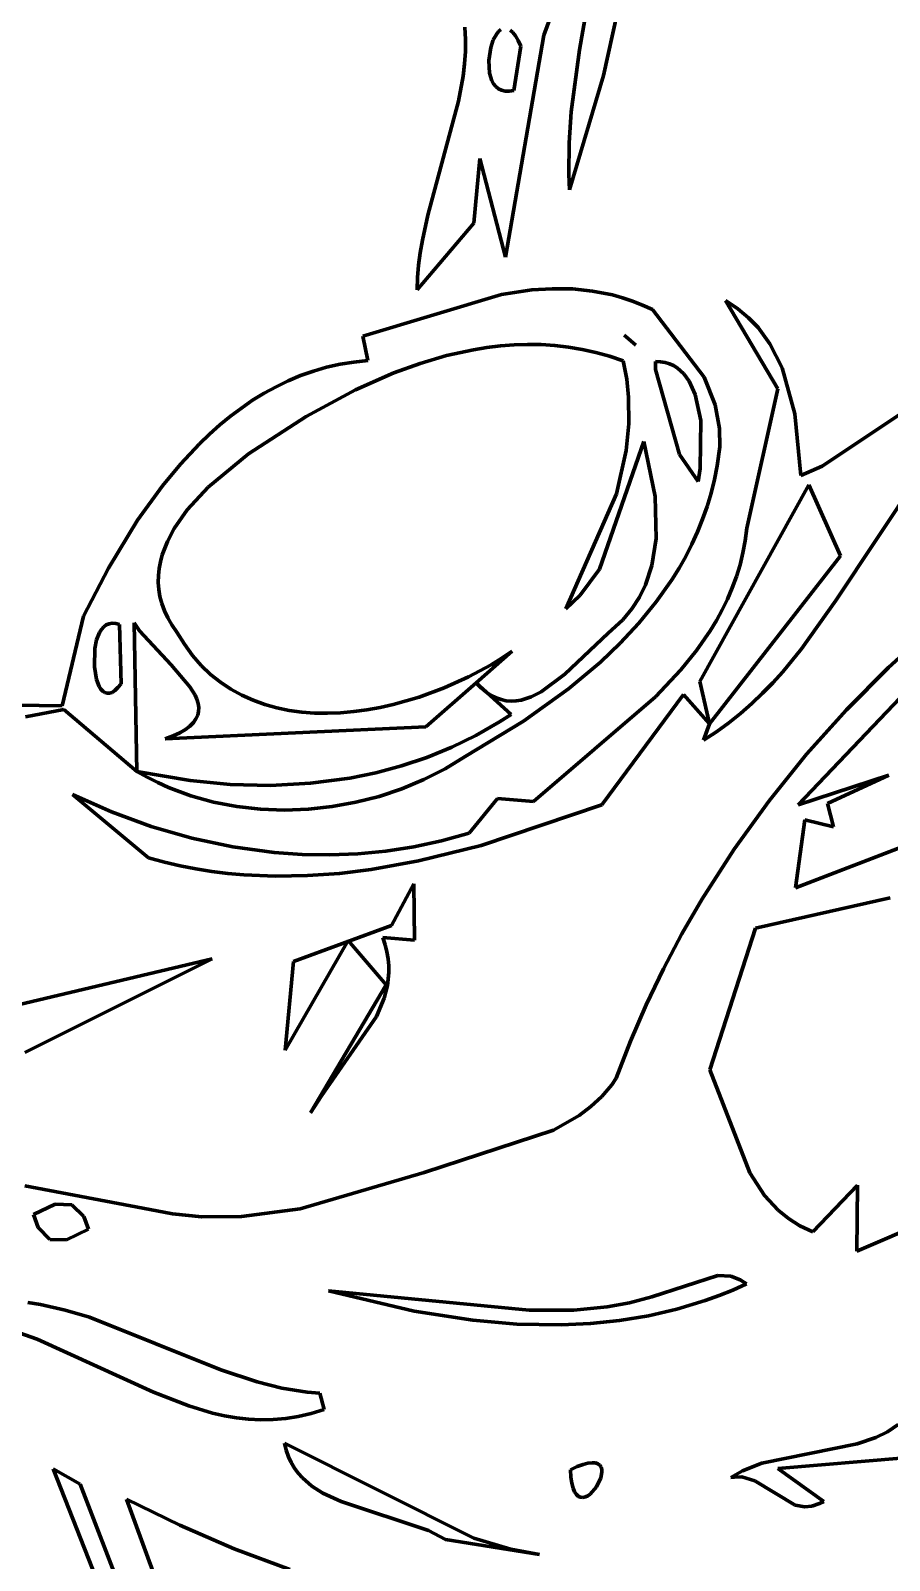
# Model space of a CAD drawing. Header units: millimetres. Extents: x 0 to 10.4, y 0 to 8.2.
# Drawn here: x 6.989 to 7.5, y 5.959 to 6.869 of the extents above; entities that cross this region are included whole.
import ezdxf

# ---------------------------------------------------------------- set-up
doc = ezdxf.new("R2010")
doc.units = ezdxf.units.MM
for name, color, linetype, lineweight in [('color#000000ff', 7, 'CONTINUOUS', 100), ('color#929292ff', 7, 'CONTINUOUS', 100), ('color#ffffffff', 7, 'CONTINUOUS', 100)]:
    doc.layers.add(name, color=color, linetype=linetype, lineweight=lineweight)

msp = doc.modelspace()

# ---------------------------------------------------------------- linework, layer by layer
at = {"layer": 'color#000000ff'}
for p, q in [((7.18669, 6.68717), (7.26917, 6.71206)), ((7.26917, 6.71206), (7.28721, 6.71469)), ((7.28721, 6.71469), (7.29924, 6.71545)), ((7.29924, 6.71545), (7.31126, 6.71529)), ((7.31126, 6.71529), (7.32324, 6.71408)), ((7.32324, 6.71408), (7.33518, 6.71171)), ((7.33518, 6.71171), (7.34113, 6.71006)), ((7.34113, 6.71006), (7.34706, 6.70806)), ((7.34706, 6.70806), (7.35297, 6.70572)), ((7.35297, 6.70572), (7.35886, 6.70302)), ((7.35886, 6.70302), (7.38957, 6.6628)), ((7.18965, 6.67264), (7.18669, 6.68717)), ((7.26844, 6.68142), (7.26038, 6.68046)), ((7.27653, 6.68203), (7.26844, 6.68142)), ((7.28463, 6.68228), (7.27653, 6.68203)), ((7.29276, 6.68216), (7.28463, 6.68228)), ((7.30089, 6.68163), (7.29276, 6.68216)), ((7.30903, 6.6807), (7.30089, 6.68163)), ((7.34205, 6.68772), (7.34297, 6.68694)), ((7.34892, 6.68191), (7.34205, 6.68772)), ((7.34297, 6.68694), (7.34892, 6.68191)), ((7.17305, 6.67051), (7.18125, 6.67183)), ((7.18125, 6.67183), (7.18965, 6.67264)), ((7.2364, 6.67566), (7.22062, 6.67101)), ((7.25235, 6.67917), (7.2364, 6.67566)), ((7.26038, 6.68046), (7.25235, 6.67917)), ((7.31716, 6.67935), (7.30903, 6.6807)), ((7.3253, 6.67755), (7.31716, 6.67935)), ((7.33342, 6.6753), (7.3253, 6.67755)), ((7.34153, 6.67257), (7.33342, 6.6753)), ((7.34356, 6.66172), (7.34153, 6.67257)), ((7.36061, 6.67214), (7.36067, 6.66734)), ((7.36363, 6.67202), (7.36061, 6.67214)), ((7.36645, 6.67157), (7.36363, 6.67202)), ((7.14218, 6.66067), (7.14961, 6.66378)), ((7.14961, 6.66378), (7.15723, 6.66647)), ((7.15723, 6.66647), (7.16504, 6.66872)), ((7.16504, 6.66872), (7.17305, 6.67051)), ((7.20506, 6.66535), (7.18222, 6.65525)), ((7.22062, 6.67101), (7.20506, 6.66535)), ((7.36067, 6.66734), (7.37489, 6.61683)), ((7.36906, 6.67079), (7.36645, 6.67157)), ((7.37147, 6.66971), (7.36906, 6.67079)), ((7.37368, 6.66835), (7.37147, 6.66971)), ((7.37757, 6.66486), (7.37368, 6.66835)), ((7.38076, 6.66047), (7.37757, 6.66486)), ((7.38957, 6.6628), (7.39617, 6.64628)), ((7.1279, 6.65328), (7.13495, 6.65716)), ((7.13495, 6.65716), (7.14218, 6.66067)), ((7.18222, 6.65525), (7.1529, 6.63943)), ((7.34468, 6.65095), (7.34356, 6.66172)), ((7.38436, 6.65253), (7.38076, 6.66047)), ((7.10786, 6.63957), (7.11436, 6.64446)), ((7.11436, 6.64446), (7.12103, 6.64904)), ((7.12103, 6.64904), (7.1279, 6.65328)), ((7.3448, 6.63497), (7.34468, 6.65095)), ((7.38765, 6.63696), (7.38436, 6.65253)), ((7.39617, 6.64628), (7.39883, 6.6323)), ((7.10155, 6.63437), (7.10786, 6.63957)), ((7.1529, 6.63943), (7.1185, 6.61727)), ((7.38733, 6.60848), (7.38765, 6.63696)), ((7.08946, 6.62319), (7.09542, 6.62891)), ((7.09542, 6.62891), (7.10155, 6.63437)), ((7.34324, 6.61921), (7.3448, 6.63497)), ((7.39883, 6.6323), (7.39898, 6.62137)), ((7.07808, 6.61106), (7.08946, 6.62319)), ((7.1185, 6.61727), (7.09458, 6.59744)), ((7.3537, 6.62448), (7.32731, 6.54852)), ((7.33745, 6.59344), (7.34324, 6.61921)), ((7.36048, 6.59176), (7.3537, 6.62448)), ((7.39898, 6.62137), (7.39735, 6.61008)), ((7.0674, 6.59815), (7.07808, 6.61106)), ((7.37489, 6.61683), (7.38611, 6.6008)), ((7.38611, 6.6008), (7.38733, 6.60848)), ((7.39735, 6.61008), (7.39576, 6.60186)), ((7.39576, 6.60186), (7.39379, 6.59382)), ((7.05264, 6.57769), (7.0674, 6.59815)), ((7.09458, 6.59744), (7.08217, 6.58381)), ((7.3074, 6.52489), (7.33745, 6.59344)), ((7.36116, 6.56679), (7.36048, 6.59176)), ((7.39379, 6.59382), (7.39145, 6.58595)), ((7.08217, 6.58381), (7.07445, 6.57273)), ((7.39145, 6.58595), (7.38876, 6.57825)), ((7.03527, 6.5492), (7.05264, 6.57769)), ((7.07445, 6.57273), (7.07036, 6.56501)), ((7.38876, 6.57825), (7.38572, 6.57073)), ((7.07036, 6.56501), (7.0673, 6.55707)), ((7.3586, 6.5507), (7.36116, 6.56679)), ((7.38236, 6.56338), (7.37868, 6.5562)), ((7.38572, 6.57073), (7.38236, 6.56338)), ((7.0673, 6.55707), (7.0662, 6.55302)), ((7.37868, 6.5562), (7.37471, 6.54918)), ((7.02044, 6.52053), (7.03527, 6.5492)), ((7.06498, 6.54482), (7.0649, 6.54067)), ((7.06543, 6.54894), (7.06498, 6.54482)), ((7.0662, 6.55302), (7.06543, 6.54894)), ((7.32731, 6.54852), (7.31586, 6.53316)), ((7.35477, 6.53922), (7.3586, 6.5507)), ((7.37471, 6.54918), (7.37045, 6.54233)), ((7.0649, 6.54067), (7.06519, 6.5365)), ((7.06519, 6.5365), (7.06589, 6.5323)), ((7.35118, 6.53194), (7.35477, 6.53922)), ((7.37045, 6.54233), (7.36115, 6.52911)), ((7.06589, 6.5323), (7.06699, 6.52808)), ((7.06699, 6.52808), (7.06854, 6.52386)), ((7.31586, 6.53316), (7.3074, 6.52489)), ((7.3467, 6.52502), (7.35118, 6.53194)), ((7.36115, 6.52911), (7.35087, 6.51653)), ((7.00772, 6.46731), (7.02044, 6.52053)), ((7.06854, 6.52386), (7.07054, 6.51962)), ((7.07054, 6.51962), (7.07302, 6.51539)), ((7.33481, 6.51246), (7.34126, 6.51851)), ((7.34126, 6.51851), (7.3467, 6.52502)), ((7.02998, 6.5109), (7.02822, 6.50651)), ((7.03112, 6.51272), (7.02998, 6.5109)), ((7.03245, 6.51423), (7.03112, 6.51272)), ((7.03396, 6.51539), (7.03245, 6.51423)), ((7.03565, 6.51615), (7.03396, 6.51539)), ((7.03754, 6.51648), (7.03565, 6.51615)), ((7.03963, 6.51632), (7.03754, 6.51648)), ((7.04192, 6.51564), (7.03963, 6.51632)), ((7.04277, 6.48044), (7.04192, 6.51564)), ((7.05373, 6.51193), (7.0506, 6.51669)), ((7.0506, 6.51669), (7.05217, 6.42825)), ((7.07263, 6.49159), (7.05373, 6.51193)), ((7.07302, 6.51539), (7.076, 6.51116)), ((7.076, 6.51116), (7.08043, 6.50389)), ((7.30685, 6.48614), (7.33253, 6.51055)), ((7.33253, 6.51055), (7.33481, 6.51246)), ((7.35087, 6.51653), (7.33975, 6.50457)), ((7.49932, 6.49016), (7.52549, 6.51398)), ((7.02714, 6.5014), (7.02688, 6.49043)), ((7.02822, 6.50651), (7.02714, 6.5014)), ((7.08043, 6.50389), (7.08527, 6.49729)), ((7.2755, 6.49971), (7.2541, 6.48092)), ((7.26938, 6.49565), (7.2755, 6.49971)), ((7.33975, 6.50457), (7.32789, 6.49322)), ((7.02688, 6.49043), (7.02824, 6.48291)), ((7.08376, 6.47866), (7.07263, 6.49159)), ((7.08527, 6.49729), (7.09049, 6.49134)), ((7.09049, 6.49134), (7.09606, 6.48601)), ((7.24944, 6.48444), (7.26298, 6.49175)), ((7.26298, 6.49175), (7.26938, 6.49565)), ((7.32789, 6.49322), (7.30896, 6.4773)), ((7.52926, 6.4962), (7.44564, 6.40841)), ((7.47433, 6.46498), (7.49932, 6.49016)), ((7.02824, 6.48291), (7.02982, 6.47887)), ((7.09606, 6.48601), (7.10196, 6.48128)), ((7.10196, 6.48128), (7.10815, 6.47714)), ((7.2541, 6.48092), (7.22404, 6.45478)), ((7.23507, 6.47795), (7.24944, 6.48444)), ((7.27481, 6.4621), (7.2541, 6.48092)), ((7.2541, 6.48092), (7.25705, 6.47792)), ((7.29262, 6.4755), (7.30685, 6.48614)), ((7.02982, 6.47887), (7.0308, 6.47728)), ((7.0308, 6.47728), (7.03191, 6.47603)), ((7.03191, 6.47603), (7.03314, 6.47516)), ((7.03314, 6.47516), (7.03448, 6.47472)), ((7.03448, 6.47472), (7.03593, 6.47475)), ((7.03593, 6.47475), (7.03749, 6.47529)), ((7.03749, 6.47529), (7.03915, 6.47639)), ((7.03915, 6.47639), (7.04091, 6.47809)), ((7.04091, 6.47809), (7.04277, 6.48044)), ((7.0868, 6.47361), (7.08376, 6.47866)), ((7.08788, 6.47114), (7.0868, 6.47361)), ((7.10815, 6.47714), (7.11463, 6.47357)), ((7.11463, 6.47357), (7.12136, 6.47055)), ((7.20464, 6.468), (7.22006, 6.47242)), ((7.22006, 6.47242), (7.23507, 6.47795)), ((7.25705, 6.47792), (7.26002, 6.47546)), ((7.26002, 6.47546), (7.26299, 6.47349)), ((7.26299, 6.47349), (7.26597, 6.47199)), ((7.26597, 6.47199), (7.26895, 6.47094)), ((7.28086, 6.47068), (7.28677, 6.47256)), ((7.30896, 6.4773), (7.2822, 6.45807)), ((7.28677, 6.47256), (7.29262, 6.4755)), ((6.84527, 6.46942), (7.00772, 6.46731)), ((7.00868, 6.46502), (6.98598, 6.4608)), ((7.05217, 6.42825), (7.00868, 6.46502)), ((7.08861, 6.4687), (7.08788, 6.47114)), ((7.08837, 6.46168), (7.08889, 6.46397)), ((7.08896, 6.46631), (7.08861, 6.4687)), ((7.08889, 6.46397), (7.08896, 6.46631)), ((7.12136, 6.47055), (7.12831, 6.46806)), ((7.12831, 6.46806), (7.13546, 6.46607)), ((7.13546, 6.46607), (7.14279, 6.46458)), ((7.14279, 6.46458), (7.15027, 6.46356)), ((7.15027, 6.46356), (7.15787, 6.46299)), ((7.15787, 6.46299), (7.16557, 6.46286)), ((7.16557, 6.46286), (7.17334, 6.46313)), ((7.17334, 6.46313), (7.18116, 6.46381)), ((7.18116, 6.46381), (7.189, 6.46486)), ((7.189, 6.46486), (7.19683, 6.46626)), ((7.19683, 6.46626), (7.20464, 6.468)), ((7.26895, 6.47094), (7.27193, 6.47031)), ((7.27193, 6.47031), (7.27491, 6.47007)), ((7.27491, 6.47007), (7.27789, 6.4702)), ((7.27789, 6.4702), (7.28086, 6.47068)), ((7.45062, 6.4385), (7.47433, 6.46498)), ((7.22404, 6.45478), (7.06898, 6.44762)), ((7.08102, 6.45318), (7.08372, 6.4552)), ((7.08372, 6.4552), (7.08582, 6.45729)), ((7.08582, 6.45729), (7.08735, 6.45945)), ((7.08735, 6.45945), (7.08837, 6.46168)), ((7.2822, 6.45807), (7.24757, 6.43706)), ((7.25388, 6.44964), (7.26793, 6.45768)), ((7.26793, 6.45768), (7.27481, 6.4621)), ((7.06898, 6.44762), (7.07369, 6.44939)), ((7.07369, 6.44939), (7.07769, 6.45124)), ((7.07769, 6.45124), (7.08102, 6.45318)), ((7.23947, 6.44262), (7.25388, 6.44964)), ((7.2097, 6.43157), (7.22473, 6.43661)), ((7.22473, 6.43661), (7.23947, 6.44262)), ((7.24757, 6.43706), (7.23554, 6.42978)), ((7.4283, 6.41082), (7.45062, 6.4385)), ((7.05832, 6.42477), (7.05217, 6.42825)), ((7.05217, 6.42825), (7.0838, 6.42277)), ((7.17894, 6.42429), (7.19442, 6.42747)), ((7.19442, 6.42747), (7.2097, 6.43157)), ((7.23554, 6.42978), (7.22293, 6.4234)), ((7.44564, 6.40841), (7.49942, 6.42604)), ((7.49942, 6.42604), (7.46301, 6.40914)), ((7.06461, 6.42159), (7.05832, 6.42477)), ((7.07104, 6.41869), (7.06461, 6.42159)), ((7.08423, 6.41377), (7.07104, 6.41869)), ((7.0838, 6.42277), (7.1077, 6.4205)), ((7.1077, 6.4205), (7.13161, 6.41994)), ((7.13161, 6.41994), (7.1554, 6.42117)), ((7.1554, 6.42117), (7.17894, 6.42429)), ((7.20983, 6.41794), (7.19632, 6.41342)), ((7.22293, 6.4234), (7.20983, 6.41794)), ((7.09781, 6.40997), (7.08423, 6.41377)), ((7.11168, 6.4073), (7.09781, 6.40997)), ((7.18249, 6.40986), (7.16843, 6.40729)), ((7.19632, 6.41342), (7.18249, 6.40986)), ((7.40749, 6.38199), (7.4283, 6.41082)), ((7.46301, 6.40914), (7.46656, 6.39525)), ((7.12577, 6.40571), (7.11168, 6.4073)), ((7.13999, 6.4052), (7.12577, 6.40571)), ((7.15424, 6.40573), (7.13999, 6.4052)), ((7.16843, 6.40729), (7.15424, 6.40573)), ((7.44959, 6.39942), (7.44395, 6.35908)), ((7.46656, 6.39525), (7.44959, 6.39942)), ((7.38829, 6.35209), (7.40749, 6.38199)), ((7.44395, 6.35908), (7.51519, 6.38627)), ((7.20372, 6.3365), (7.21687, 6.36137)), ((7.21687, 6.36137), (7.21741, 6.32785)), ((7.37644, 6.33161), (7.38829, 6.35209)), ((7.50026, 6.35301), (7.42023, 6.33505)), ((7.14528, 6.31523), (7.20372, 6.3365)), ((7.42023, 6.33505), (7.39308, 6.25069)), ((7.17793, 6.32759), (7.14045, 6.26233)), ((7.20052, 6.30122), (7.17793, 6.32759)), ((7.21741, 6.32785), (7.19842, 6.32936)), ((7.19842, 6.32936), (7.19986, 6.32506)), ((7.36539, 6.3107), (7.37644, 6.33161)), ((7.19986, 6.32506), (7.20093, 6.32084)), ((7.20093, 6.32084), (7.20163, 6.31671)), ((7.14045, 6.26233), (7.14528, 6.31523)), ((7.20202, 6.30866), (7.2012, 6.30089)), ((7.20163, 6.31671), (7.20199, 6.31265)), ((7.20199, 6.31265), (7.20202, 6.30866)), ((7.35516, 6.2894), (7.36539, 6.3107)), ((7.15556, 6.22521), (7.20052, 6.30122)), ((7.2012, 6.30089), (7.19932, 6.29337)), ((7.19932, 6.29337), (7.19483, 6.28248)), ((7.19483, 6.28248), (7.16192, 6.23521)), ((7.3458, 6.26772), (7.35516, 6.2894)), ((7.33733, 6.24569), (7.3458, 6.26772)), ((7.33464, 6.24184), (7.33733, 6.24569)), ((7.39308, 6.25069), (7.41687, 6.1895)), ((7.16192, 6.23521), (7.15556, 6.22521)), ((7.32229, 6.22879), (7.32877, 6.23488)), ((7.32877, 6.23488), (7.33464, 6.24184)), ((7.31528, 6.2235), (7.32229, 6.22879)), ((7.29996, 6.2149), (7.31528, 6.2235)), ((7.22316, 6.18966), (7.29996, 6.2149)), ((7.48039, 6.14284), (7.63617, 6.20952)), ((7.14937, 6.16807), (7.22316, 6.18966)), ((7.41687, 6.1895), (7.42559, 6.176)), ((6.9855, 6.18161), (7.05567, 6.1684)), ((7.45436, 6.15438), (7.48092, 6.18198)), ((7.48092, 6.18198), (7.48039, 6.14284)), ((7.42559, 6.176), (7.43358, 6.16723)), ((7.0036, 6.17086), (6.99063, 6.16467)), ((6.99063, 6.16467), (6.99338, 6.15688)), ((7.01359, 6.17047), (7.0036, 6.17086)), ((7.02061, 6.1635), (7.01359, 6.17047)), ((7.02348, 6.15581), (7.02061, 6.1635)), ((7.05567, 6.1684), (7.07328, 6.16493)), ((7.07328, 6.16493), (7.0909, 6.16324)), ((7.0909, 6.16324), (7.11438, 6.16343)), ((7.11438, 6.16343), (7.14937, 6.16807)), ((7.43358, 6.16723), (7.43974, 6.16218)), ((7.43974, 6.16218), (7.44664, 6.15786)), ((6.99338, 6.15688), (7.00031, 6.14984)), ((7.01034, 6.14948), (7.02348, 6.15581)), ((7.44664, 6.15786), (7.45436, 6.15438)), ((7.00031, 6.14984), (7.01034, 6.14948)), ((7.39783, 6.12829), (7.35846, 6.11567)), ((7.40552, 6.12789), (7.39783, 6.12829)), ((7.41114, 6.12578), (7.40552, 6.12789)), ((7.4148, 6.12331), (7.41114, 6.12578)), ((7.28562, 6.10777), (7.1662, 6.1193)), ((7.1662, 6.1193), (7.21717, 6.10706)), ((7.39849, 6.11638), (7.40668, 6.11969)), ((7.40668, 6.11969), (7.4148, 6.12331)), ((6.99479, 6.11106), (6.9873, 6.11221)), ((7.00954, 6.10779), (6.99479, 6.11106)), ((7.02404, 6.10346), (7.00954, 6.10779)), ((7.31213, 6.10776), (7.28562, 6.10777)), ((7.332, 6.10971), (7.31213, 6.10776)), ((7.34523, 6.11216), (7.332, 6.10971)), ((7.35846, 6.11567), (7.34523, 6.11216)), ((7.35648, 6.10441), (7.37346, 6.10832)), ((7.37346, 6.10832), (7.39021, 6.11339)), ((7.39021, 6.11339), (7.39849, 6.11638)), ((7.1021, 6.07217), (7.02404, 6.10346)), ((7.21717, 6.10706), (7.25196, 6.10166)), ((7.25196, 6.10166), (7.27824, 6.09942)), ((7.27824, 6.09942), (7.30452, 6.09899)), ((7.30452, 6.09899), (7.32196, 6.09981)), ((7.32196, 6.09981), (7.33929, 6.1016)), ((7.33929, 6.1016), (7.35648, 6.10441)), ((6.97881, 6.09537), (6.99294, 6.09044)), ((6.99294, 6.09044), (7.06217, 6.05885)), ((7.12374, 6.06499), (7.1021, 6.07217)), ((7.13845, 6.06137), (7.12374, 6.06499)), ((7.06217, 6.05885), (7.08304, 6.05069)), ((7.14592, 6.06001), (7.13845, 6.06137)), ((7.15346, 6.05898), (7.14592, 6.06001)), ((7.1611, 6.05833), (7.15346, 6.05898)), ((7.16352, 6.04854), (7.1611, 6.05833)), ((7.08304, 6.05069), (7.09712, 6.04651)), ((7.09712, 6.04651), (7.10423, 6.0449)), ((7.10423, 6.0449), (7.11139, 6.04367)), ((7.1407, 6.04319), (7.14822, 6.04437)), ((7.14822, 6.04437), (7.15582, 6.04614)), ((7.15582, 6.04614), (7.16352, 6.04854)), ((7.11139, 6.04367), (7.11861, 6.04285)), ((7.11861, 6.04285), (7.1259, 6.04247)), ((7.1259, 6.04247), (7.13326, 6.04257)), ((7.13326, 6.04257), (7.1407, 6.04319)), ((7.49871, 6.03535), (7.49182, 6.03192)), ((7.50507, 6.03967), (7.49871, 6.03535)), ((7.13996, 6.02851), (7.14097, 6.02437)), ((7.25256, 5.97202), (7.13996, 6.02851)), ((7.48067, 6.02812), (7.42389, 6.01662)), ((7.49182, 6.03192), (7.48067, 6.02812)), ((7.14097, 6.02437), (7.14231, 6.02054)), ((7.14231, 6.02054), (7.14396, 6.017)), ((7.14396, 6.017), (7.14591, 6.01373)), ((7.32053, 6.01669), (7.3176, 6.01593)), ((7.32296, 6.01697), (7.32053, 6.01669)), ((7.32492, 6.01681), (7.32296, 6.01697)), ((7.32646, 6.01628), (7.32492, 6.01681)), ((7.42389, 6.01662), (7.41254, 6.01211)), ((7.43338, 6.01345), (7.50901, 6.01987)), ((7.00241, 6.01335), (7.07128, 5.83773)), ((7.01853, 6.00428), (7.00241, 6.01335)), ((7.14591, 6.01373), (7.14814, 6.01071)), ((7.14814, 6.01071), (7.15063, 6.00794)), ((7.15063, 6.00794), (7.15631, 6.00304)), ((7.31416, 6.01465), (7.31016, 6.01278)), ((7.31016, 6.01278), (7.31043, 6.00841)), ((7.31043, 6.00841), (7.31094, 6.0048)), ((7.3176, 6.01593), (7.31416, 6.01465)), ((7.32562, 6.00251), (7.3282, 6.00786)), ((7.32758, 6.01542), (7.32646, 6.01628)), ((7.32834, 6.01427), (7.32758, 6.01542)), ((7.3282, 6.00786), (7.32884, 6.01133)), ((7.32875, 6.01289), (7.32834, 6.01427)), ((7.32884, 6.01133), (7.32875, 6.01289)), ((7.41254, 6.01211), (7.40548, 6.00807)), ((7.40548, 6.00807), (7.40778, 6.00843)), ((7.40778, 6.00843), (7.41209, 6.00846)), ((7.41209, 6.00846), (7.41983, 6.00626)), ((7.46076, 5.99384), (7.43338, 6.01345)), ((7.08511, 5.83057), (7.01853, 6.00428)), ((7.15631, 6.00304), (7.16279, 5.9989)), ((7.16279, 5.9989), (7.1737, 5.9938)), ((7.31094, 6.0048), (7.31167, 6.00189)), ((7.31167, 6.00189), (7.31259, 5.99964)), ((7.31259, 5.99964), (7.31366, 5.99801)), ((7.3204, 5.99722), (7.32181, 5.9982)), ((7.32181, 5.9982), (7.32562, 6.00251)), ((7.41983, 6.00626), (7.44378, 5.99166)), ((7.04611, 5.99521), (7.10684, 5.82882)), ((7.07773, 5.97973), (7.04611, 5.99521)), ((7.1737, 5.9938), (7.2256, 5.9766)), ((7.31366, 5.99801), (7.31487, 5.99693)), ((7.31487, 5.99693), (7.31618, 5.99636)), ((7.31618, 5.99636), (7.31755, 5.99625)), ((7.31755, 5.99625), (7.31897, 5.99656)), ((7.31897, 5.99656), (7.3204, 5.99722)), ((7.44378, 5.99166), (7.44956, 5.99073)), ((7.44956, 5.99073), (7.45377, 5.99117)), ((7.45377, 5.99117), (7.45833, 5.99266)), ((7.45833, 5.99266), (7.46076, 5.99384)), ((7.11012, 5.96576), (7.07773, 5.97973)), ((7.2256, 5.9766), (7.23576, 5.97119)), ((7.23576, 5.97119), (7.29179, 5.96239)), ((7.27458, 5.96554), (7.25256, 5.97202)), ((7.1432, 5.9534), (7.11012, 5.96576)), ((7.29179, 5.96239), (7.27458, 5.96554))]:
    msp.add_line(p, q, dxfattribs=at)
at = {"layer": 'color#929292ff'}
for p, q in [((7.3154, 6.85748), (7.3335, 6.95804)), ((7.29954, 6.88086), (7.29428, 6.8662)), ((7.33788, 6.87913), (7.32972, 6.84234)), ((7.24771, 6.86381), (7.24737, 6.87096)), ((7.2476, 6.85658), (7.24771, 6.86381)), ((7.2642, 6.86348), (7.26268, 6.85892)), ((7.26622, 6.86716), (7.2642, 6.86348)), ((7.26739, 6.86856), (7.26622, 6.86716)), ((7.26864, 6.86961), (7.26739, 6.86856)), ((7.29428, 6.8662), (7.27139, 6.73412)), ((7.27585, 6.86794), (7.27433, 6.86934)), ((7.2774, 6.86591), (7.27585, 6.86794)), ((7.27896, 6.86321), (7.2774, 6.86591)), ((7.28051, 6.85979), (7.27896, 6.86321)), ((7.24708, 6.84929), (7.2476, 6.85658)), ((7.26268, 6.85892), (7.26152, 6.85124)), ((7.27635, 6.83347), (7.28051, 6.85979)), ((7.31048, 6.82071), (7.3154, 6.85748)), ((7.24619, 6.84194), (7.24708, 6.84929)), ((7.26152, 6.85124), (7.262, 6.84363)), ((7.24351, 6.82709), (7.24619, 6.84194)), ((7.262, 6.84363), (7.26338, 6.8392)), ((7.26338, 6.8392), (7.26442, 6.83732)), ((7.26442, 6.83732), (7.26572, 6.83571)), ((7.26572, 6.83571), (7.26727, 6.83443)), ((7.32972, 6.84234), (7.30955, 6.77426)), ((7.22529, 6.75922), (7.24351, 6.82709)), ((7.26727, 6.83443), (7.2691, 6.83352)), ((7.2691, 6.83352), (7.27122, 6.83303)), ((7.27122, 6.83303), (7.27363, 6.833)), ((7.27363, 6.833), (7.27635, 6.83347)), ((7.30926, 6.80221), (7.31048, 6.82071)), ((7.30913, 6.78361), (7.30926, 6.80221)), ((7.25627, 6.79299), (7.25266, 6.75448)), ((7.27139, 6.73412), (7.25627, 6.79299)), ((7.30955, 6.77426), (7.30913, 6.78361)), ((7.25266, 6.75448), (7.21898, 6.71476)), ((7.22201, 6.74423), (7.22529, 6.75922)), ((7.21978, 6.72939), (7.22074, 6.73679)), ((7.22074, 6.73679), (7.22201, 6.74423)), ((7.21918, 6.72204), (7.21978, 6.72939)), ((7.21898, 6.71476), (7.21918, 6.72204)), ((7.43349, 6.65594), (7.40244, 6.70834)), ((7.40244, 6.70834), (7.40967, 6.70355)), ((7.40967, 6.70355), (7.41607, 6.69819)), ((7.41607, 6.69819), (7.42169, 6.69232)), ((7.42169, 6.69232), (7.42877, 6.68266)), ((7.34205, 6.68772), (7.34892, 6.68191)), ((7.34297, 6.68694), (7.34205, 6.68772)), ((7.34892, 6.68191), (7.34297, 6.68694)), ((7.42877, 6.68266), (7.43597, 6.66846)), ((7.43597, 6.66846), (7.44357, 6.64108)), ((7.41494, 6.57303), (7.43349, 6.65594)), ((7.45977, 6.60991), (7.51811, 6.64882)), ((7.44357, 6.64108), (7.44711, 6.60424)), ((7.44711, 6.60424), (7.45977, 6.60991)), ((7.51724, 6.60384), (7.46796, 6.52998)), ((7.45191, 6.59877), (7.38705, 6.48171)), ((7.47072, 6.55653), (7.45191, 6.59877)), ((7.41403, 6.56552), (7.41494, 6.57303)), ((7.41271, 6.55821), (7.41403, 6.56552)), ((7.39276, 6.45656), (7.47072, 6.55653)), ((7.41098, 6.55108), (7.41271, 6.55821)), ((7.40887, 6.54414), (7.41098, 6.55108)), ((7.40358, 6.53078), (7.40639, 6.53738)), ((7.40639, 6.53738), (7.40887, 6.54414)), ((7.40043, 6.52435), (7.40358, 6.53078)), ((7.46796, 6.52998), (7.44754, 6.50118)), ((7.39325, 6.51194), (7.39699, 6.51807)), ((7.39699, 6.51807), (7.40043, 6.52435)), ((7.385, 6.5001), (7.39325, 6.51194)), ((7.37584, 6.48878), (7.385, 6.5001)), ((7.44754, 6.50118), (7.4364, 6.48758)), ((7.36072, 6.47265), (7.37584, 6.48878)), ((7.38705, 6.48171), (7.39276, 6.45656)), ((7.43052, 6.48105), (7.42439, 6.47472)), ((7.4364, 6.48758), (7.43052, 6.48105)), ((7.28809, 6.41044), (7.36072, 6.47265)), ((7.37729, 6.47392), (7.32877, 6.40844)), ((7.39276, 6.45656), (7.37729, 6.47392)), ((7.42439, 6.47472), (7.418, 6.46862)), ((7.41132, 6.46276), (7.40432, 6.45717)), ((7.418, 6.46862), (7.41132, 6.46276)), ((7.38928, 6.44686), (7.39276, 6.45656)), ((7.40432, 6.45717), (7.39698, 6.45186)), ((7.39698, 6.45186), (7.38928, 6.44686)), ((7.05916, 6.37687), (7.01386, 6.41452)), ((7.01386, 6.41452), (7.03703, 6.40421)), ((7.24992, 6.39147), (7.26676, 6.41214)), ((7.32877, 6.40844), (7.25695, 6.38419)), ((7.26676, 6.41214), (7.28809, 6.41044)), ((7.03703, 6.40421), (7.0607, 6.39552)), ((7.0607, 6.39552), (7.08479, 6.38853)), ((7.23344, 6.38692), (7.24992, 6.39147)), ((7.08479, 6.38853), (7.10922, 6.38332)), ((7.10922, 6.38332), (7.13389, 6.37998)), ((7.18367, 6.37922), (7.20029, 6.38082)), ((7.20029, 6.38082), (7.21689, 6.38337)), ((7.21689, 6.38337), (7.23344, 6.38692)), ((7.25695, 6.38419), (7.2198, 6.37496)), ((7.06853, 6.37431), (7.05916, 6.37687)), ((7.07793, 6.37211), (7.06853, 6.37431)), ((7.08735, 6.37026), (7.07793, 6.37211)), ((7.13389, 6.37998), (7.15044, 6.37883)), ((7.15044, 6.37883), (7.16704, 6.37857)), ((7.16704, 6.37857), (7.18367, 6.37922)), ((7.2198, 6.37496), (7.19158, 6.3699)), ((7.09679, 6.36876), (7.08735, 6.37026)), ((7.10626, 6.36758), (7.09679, 6.36876)), ((7.11573, 6.36672), (7.10626, 6.36758)), ((7.13471, 6.36591), (7.11573, 6.36672)), ((7.1537, 6.36623), (7.13471, 6.36591)), ((7.17267, 6.36759), (7.1537, 6.36623)), ((7.19158, 6.3699), (7.17267, 6.36759)), ((6.9823, 6.28953), (7.09707, 6.31669)), ((7.09707, 6.31669), (6.98544, 6.26102)), ((6.99063, 6.16467), (7.0036, 6.17086)), ((6.99338, 6.15688), (6.99063, 6.16467)), ((7.0036, 6.17086), (7.01359, 6.17047)), ((7.01359, 6.17047), (7.02061, 6.1635)), ((7.02061, 6.1635), (7.02348, 6.15581)), ((7.00031, 6.14984), (6.99338, 6.15688)), ((7.02348, 6.15581), (7.01034, 6.14948)), ((7.01034, 6.14948), (7.00031, 6.14984)), ((7.3176, 6.01593), (7.32053, 6.01669)), ((7.32053, 6.01669), (7.32296, 6.01697)), ((7.32296, 6.01697), (7.32492, 6.01681)), ((7.32492, 6.01681), (7.32646, 6.01628)), ((7.31016, 6.01278), (7.31416, 6.01465)), ((7.31043, 6.00841), (7.31016, 6.01278)), ((7.31094, 6.0048), (7.31043, 6.00841)), ((7.31416, 6.01465), (7.3176, 6.01593)), ((7.3282, 6.00786), (7.32562, 6.00251)), ((7.32646, 6.01628), (7.32758, 6.01542)), ((7.32758, 6.01542), (7.32834, 6.01427)), ((7.32884, 6.01133), (7.3282, 6.00786)), ((7.32834, 6.01427), (7.32875, 6.01289)), ((7.32875, 6.01289), (7.32884, 6.01133)), ((7.31167, 6.00189), (7.31094, 6.0048)), ((7.31259, 5.99964), (7.31167, 6.00189)), ((7.31366, 5.99801), (7.31259, 5.99964)), ((7.32181, 5.9982), (7.3204, 5.99722)), ((7.32562, 6.00251), (7.32181, 5.9982)), ((7.31487, 5.99693), (7.31366, 5.99801)), ((7.31618, 5.99636), (7.31487, 5.99693)), ((7.31755, 5.99625), (7.31618, 5.99636)), ((7.31897, 5.99656), (7.31755, 5.99625)), ((7.3204, 5.99722), (7.31897, 5.99656))]:
    msp.add_line(p, q, dxfattribs=at)
at = {"layer": 'color#ffffffff'}
for p, q in [((7.3335, 6.95804), (7.3154, 6.85748)), ((7.29428, 6.8662), (7.29954, 6.88086)), ((7.32972, 6.84234), (7.33788, 6.87913)), ((7.24737, 6.87096), (7.24771, 6.86381)), ((7.24771, 6.86381), (7.2476, 6.85658)), ((7.26268, 6.85892), (7.2642, 6.86348)), ((7.2642, 6.86348), (7.26622, 6.86716)), ((7.26622, 6.86716), (7.26739, 6.86856)), ((7.26739, 6.86856), (7.26864, 6.86961)), ((7.27139, 6.73412), (7.29428, 6.8662)), ((7.27433, 6.86934), (7.27585, 6.86794)), ((7.27585, 6.86794), (7.2774, 6.86591)), ((7.2774, 6.86591), (7.27896, 6.86321)), ((7.27896, 6.86321), (7.28051, 6.85979)), ((7.2476, 6.85658), (7.24708, 6.84929)), ((7.26152, 6.85124), (7.26268, 6.85892)), ((7.28051, 6.85979), (7.27635, 6.83347)), ((7.3154, 6.85748), (7.31048, 6.82071)), ((7.24708, 6.84929), (7.24619, 6.84194)), ((7.262, 6.84363), (7.26152, 6.85124)), ((7.24619, 6.84194), (7.24351, 6.82709)), ((7.26338, 6.8392), (7.262, 6.84363)), ((7.26442, 6.83732), (7.26338, 6.8392)), ((7.26572, 6.83571), (7.26442, 6.83732)), ((7.26727, 6.83443), (7.26572, 6.83571)), ((7.30955, 6.77426), (7.32972, 6.84234)), ((7.24351, 6.82709), (7.22529, 6.75922)), ((7.2691, 6.83352), (7.26727, 6.83443)), ((7.27122, 6.83303), (7.2691, 6.83352)), ((7.27363, 6.833), (7.27122, 6.83303)), ((7.27635, 6.83347), (7.27363, 6.833)), ((7.31048, 6.82071), (7.30926, 6.80221)), ((7.30926, 6.80221), (7.30913, 6.78361)), ((7.25266, 6.75448), (7.25627, 6.79299)), ((7.25627, 6.79299), (7.27139, 6.73412)), ((7.30913, 6.78361), (7.30955, 6.77426)), ((7.21898, 6.71476), (7.25266, 6.75448)), ((7.22529, 6.75922), (7.22201, 6.74423)), ((7.22074, 6.73679), (7.21978, 6.72939)), ((7.22201, 6.74423), (7.22074, 6.73679)), ((7.21978, 6.72939), (7.21918, 6.72204)), ((7.21918, 6.72204), (7.21898, 6.71476)), ((7.26917, 6.71206), (7.18669, 6.68717)), ((7.28721, 6.71469), (7.26917, 6.71206)), ((7.29924, 6.71545), (7.28721, 6.71469)), ((7.31126, 6.71529), (7.29924, 6.71545)), ((7.32324, 6.71408), (7.31126, 6.71529)), ((7.33518, 6.71171), (7.32324, 6.71408)), ((7.34113, 6.71006), (7.33518, 6.71171)), ((7.34706, 6.70806), (7.34113, 6.71006)), ((7.40967, 6.70355), (7.40244, 6.70834)), ((7.40244, 6.70834), (7.43349, 6.65594)), ((7.35297, 6.70572), (7.34706, 6.70806)), ((7.35886, 6.70302), (7.35297, 6.70572)), ((7.38957, 6.6628), (7.35886, 6.70302)), ((7.41607, 6.69819), (7.40967, 6.70355)), ((7.42169, 6.69232), (7.41607, 6.69819)), ((7.42877, 6.68266), (7.42169, 6.69232)), ((7.18669, 6.68717), (7.18965, 6.67264)), ((7.26038, 6.68046), (7.26844, 6.68142)), ((7.26844, 6.68142), (7.27653, 6.68203)), ((7.27653, 6.68203), (7.28463, 6.68228)), ((7.28463, 6.68228), (7.29276, 6.68216)), ((7.29276, 6.68216), (7.30089, 6.68163)), ((7.30089, 6.68163), (7.30903, 6.6807)), ((7.43597, 6.66846), (7.42877, 6.68266)), ((7.18125, 6.67183), (7.17305, 6.67051)), ((7.18965, 6.67264), (7.18125, 6.67183)), ((7.22062, 6.67101), (7.2364, 6.67566)), ((7.2364, 6.67566), (7.25235, 6.67917)), ((7.25235, 6.67917), (7.26038, 6.68046)), ((7.30903, 6.6807), (7.31716, 6.67935)), ((7.31716, 6.67935), (7.3253, 6.67755)), ((7.3253, 6.67755), (7.33342, 6.6753)), ((7.33342, 6.6753), (7.34153, 6.67257)), ((7.34153, 6.67257), (7.34356, 6.66172)), ((7.36061, 6.67214), (7.36363, 6.67202)), ((7.36067, 6.66734), (7.36061, 6.67214)), ((7.36363, 6.67202), (7.36645, 6.67157)), ((7.14961, 6.66378), (7.14218, 6.66067)), ((7.15723, 6.66647), (7.14961, 6.66378)), ((7.16504, 6.66872), (7.15723, 6.66647)), ((7.17305, 6.67051), (7.16504, 6.66872)), ((7.18222, 6.65525), (7.20506, 6.66535)), ((7.20506, 6.66535), (7.22062, 6.67101)), ((7.37489, 6.61683), (7.36067, 6.66734)), ((7.36645, 6.67157), (7.36906, 6.67079)), ((7.36906, 6.67079), (7.37147, 6.66971)), ((7.37147, 6.66971), (7.37368, 6.66835)), ((7.37368, 6.66835), (7.37757, 6.66486)), ((7.37757, 6.66486), (7.38076, 6.66047)), ((7.39617, 6.64628), (7.38957, 6.6628)), ((7.44357, 6.64108), (7.43597, 6.66846)), ((7.13495, 6.65716), (7.1279, 6.65328)), ((7.14218, 6.66067), (7.13495, 6.65716)), ((7.1529, 6.63943), (7.18222, 6.65525)), ((7.34356, 6.66172), (7.34468, 6.65095)), ((7.38076, 6.66047), (7.38436, 6.65253)), ((7.43349, 6.65594), (7.41494, 6.57303)), ((7.11436, 6.64446), (7.10786, 6.63957)), ((7.12103, 6.64904), (7.11436, 6.64446)), ((7.1279, 6.65328), (7.12103, 6.64904)), ((7.34468, 6.65095), (7.3448, 6.63497)), ((7.38436, 6.65253), (7.38765, 6.63696)), ((7.39883, 6.6323), (7.39617, 6.64628)), ((7.51811, 6.64882), (7.45977, 6.60991)), ((7.10786, 6.63957), (7.10155, 6.63437)), ((7.1185, 6.61727), (7.1529, 6.63943)), ((7.38765, 6.63696), (7.38733, 6.60848)), ((7.44711, 6.60424), (7.44357, 6.64108)), ((7.09542, 6.62891), (7.08946, 6.62319)), ((7.10155, 6.63437), (7.09542, 6.62891)), ((7.3448, 6.63497), (7.34324, 6.61921)), ((7.39898, 6.62137), (7.39883, 6.6323)), ((7.08946, 6.62319), (7.07808, 6.61106)), ((7.09458, 6.59744), (7.1185, 6.61727)), ((7.32731, 6.54852), (7.3537, 6.62448)), ((7.34324, 6.61921), (7.33745, 6.59344)), ((7.3537, 6.62448), (7.36048, 6.59176)), ((7.39735, 6.61008), (7.39898, 6.62137)), ((7.07808, 6.61106), (7.0674, 6.59815)), ((7.38611, 6.6008), (7.37489, 6.61683)), ((7.38733, 6.60848), (7.38611, 6.6008)), ((7.39576, 6.60186), (7.39735, 6.61008)), ((7.45977, 6.60991), (7.44711, 6.60424)), ((7.39379, 6.59382), (7.39576, 6.60186)), ((7.46796, 6.52998), (7.51724, 6.60384)), ((7.0674, 6.59815), (7.05264, 6.57769)), ((7.08217, 6.58381), (7.09458, 6.59744)), ((7.33745, 6.59344), (7.3074, 6.52489)), ((7.36048, 6.59176), (7.36116, 6.56679)), ((7.38705, 6.48171), (7.45191, 6.59877)), ((7.39145, 6.58595), (7.39379, 6.59382)), ((7.45191, 6.59877), (7.47072, 6.55653)), ((7.07445, 6.57273), (7.08217, 6.58381)), ((7.38876, 6.57825), (7.39145, 6.58595)), ((7.05264, 6.57769), (7.03527, 6.5492)), ((7.07036, 6.56501), (7.07445, 6.57273)), ((7.38572, 6.57073), (7.38876, 6.57825)), ((7.41494, 6.57303), (7.41403, 6.56552)), ((7.0673, 6.55707), (7.07036, 6.56501)), ((7.36116, 6.56679), (7.3586, 6.5507)), ((7.37868, 6.5562), (7.38236, 6.56338)), ((7.38236, 6.56338), (7.38572, 6.57073)), ((7.41403, 6.56552), (7.41271, 6.55821)), ((7.0662, 6.55302), (7.0673, 6.55707)), ((7.37471, 6.54918), (7.37868, 6.5562)), ((7.47072, 6.55653), (7.39276, 6.45656)), ((7.41271, 6.55821), (7.41098, 6.55108)), ((7.03527, 6.5492), (7.02044, 6.52053)), ((7.0649, 6.54067), (7.06498, 6.54482)), ((7.06498, 6.54482), (7.06543, 6.54894)), ((7.06543, 6.54894), (7.0662, 6.55302)), ((7.31586, 6.53316), (7.32731, 6.54852)), ((7.3586, 6.5507), (7.35477, 6.53922)), ((7.37045, 6.54233), (7.37471, 6.54918)), ((7.41098, 6.55108), (7.40887, 6.54414)), ((7.06519, 6.5365), (7.0649, 6.54067)), ((7.06589, 6.5323), (7.06519, 6.5365)), ((7.35477, 6.53922), (7.35118, 6.53194)), ((7.36115, 6.52911), (7.37045, 6.54233)), ((7.40639, 6.53738), (7.40358, 6.53078)), ((7.40887, 6.54414), (7.40639, 6.53738)), ((7.06699, 6.52808), (7.06589, 6.5323)), ((7.06854, 6.52386), (7.06699, 6.52808)), ((7.3074, 6.52489), (7.31586, 6.53316)), ((7.35118, 6.53194), (7.3467, 6.52502)), ((7.35087, 6.51653), (7.36115, 6.52911)), ((7.40358, 6.53078), (7.40043, 6.52435)), ((7.44754, 6.50118), (7.46796, 6.52998)), ((7.02044, 6.52053), (7.00772, 6.46731)), ((7.07054, 6.51962), (7.06854, 6.52386)), ((7.07302, 6.51539), (7.07054, 6.51962)), ((7.34126, 6.51851), (7.33481, 6.51246)), ((7.3467, 6.52502), (7.34126, 6.51851)), ((7.39699, 6.51807), (7.39325, 6.51194)), ((7.40043, 6.52435), (7.39699, 6.51807)), ((7.02822, 6.50651), (7.02998, 6.5109)), ((7.02998, 6.5109), (7.03112, 6.51272)), ((7.03112, 6.51272), (7.03245, 6.51423)), ((7.03245, 6.51423), (7.03396, 6.51539)), ((7.03396, 6.51539), (7.03565, 6.51615)), ((7.03565, 6.51615), (7.03754, 6.51648)), ((7.03754, 6.51648), (7.03963, 6.51632)), ((7.03963, 6.51632), (7.04192, 6.51564)), ((7.04192, 6.51564), (7.04277, 6.48044)), ((7.0506, 6.51669), (7.05373, 6.51193)), ((7.05217, 6.42825), (7.0506, 6.51669)), ((7.05373, 6.51193), (7.07263, 6.49159)), ((7.076, 6.51116), (7.07302, 6.51539)), ((7.08043, 6.50389), (7.076, 6.51116)), ((7.33253, 6.51055), (7.30685, 6.48614)), ((7.33481, 6.51246), (7.33253, 6.51055)), ((7.33975, 6.50457), (7.35087, 6.51653)), ((7.39325, 6.51194), (7.385, 6.5001)), ((7.52549, 6.51398), (7.49932, 6.49016)), ((7.02688, 6.49043), (7.02714, 6.5014)), ((7.02714, 6.5014), (7.02822, 6.50651)), ((7.08527, 6.49729), (7.08043, 6.50389)), ((7.2541, 6.48092), (7.2755, 6.49971)), ((7.2755, 6.49971), (7.26938, 6.49565)), ((7.32789, 6.49322), (7.33975, 6.50457)), ((7.385, 6.5001), (7.37584, 6.48878)), ((7.4364, 6.48758), (7.44754, 6.50118)), ((7.02824, 6.48291), (7.02688, 6.49043)), ((7.07263, 6.49159), (7.08376, 6.47866)), ((7.09049, 6.49134), (7.08527, 6.49729)), ((7.09606, 6.48601), (7.09049, 6.49134)), ((7.26298, 6.49175), (7.24944, 6.48444)), ((7.26938, 6.49565), (7.26298, 6.49175)), ((7.30896, 6.4773), (7.32789, 6.49322)), ((7.44564, 6.40841), (7.52926, 6.4962)), ((7.49932, 6.49016), (7.47433, 6.46498)), ((7.02982, 6.47887), (7.02824, 6.48291)), ((7.10196, 6.48128), (7.09606, 6.48601)), ((7.10815, 6.47714), (7.10196, 6.48128)), ((7.22404, 6.45478), (7.2541, 6.48092)), ((7.24944, 6.48444), (7.23507, 6.47795)), ((7.25705, 6.47792), (7.2541, 6.48092)), ((7.2541, 6.48092), (7.27481, 6.4621)), ((7.30685, 6.48614), (7.29262, 6.4755)), ((7.37584, 6.48878), (7.36072, 6.47265)), ((7.39276, 6.45656), (7.38705, 6.48171)), ((7.42439, 6.47472), (7.43052, 6.48105)), ((7.43052, 6.48105), (7.4364, 6.48758)), ((7.0308, 6.47728), (7.02982, 6.47887)), ((7.03191, 6.47603), (7.0308, 6.47728)), ((7.03314, 6.47516), (7.03191, 6.47603)), ((7.03448, 6.47472), (7.03314, 6.47516)), ((7.03593, 6.47475), (7.03448, 6.47472)), ((7.03749, 6.47529), (7.03593, 6.47475)), ((7.03915, 6.47639), (7.03749, 6.47529)), ((7.04091, 6.47809), (7.03915, 6.47639)), ((7.04277, 6.48044), (7.04091, 6.47809)), ((7.08376, 6.47866), (7.0868, 6.47361)), ((7.0868, 6.47361), (7.08788, 6.47114)), ((7.11463, 6.47357), (7.10815, 6.47714)), ((7.12136, 6.47055), (7.11463, 6.47357)), ((7.22006, 6.47242), (7.20464, 6.468)), ((7.23507, 6.47795), (7.22006, 6.47242)), ((7.26002, 6.47546), (7.25705, 6.47792)), ((7.26299, 6.47349), (7.26002, 6.47546)), ((7.26597, 6.47199), (7.26299, 6.47349)), ((7.26895, 6.47094), (7.26597, 6.47199)), ((7.28677, 6.47256), (7.28086, 6.47068)), ((7.2822, 6.45807), (7.30896, 6.4773)), ((7.29262, 6.4755), (7.28677, 6.47256)), ((7.36072, 6.47265), (7.28809, 6.41044)), ((7.32877, 6.40844), (7.37729, 6.47392)), ((7.37729, 6.47392), (7.39276, 6.45656)), ((7.418, 6.46862), (7.42439, 6.47472)), ((7.00772, 6.46731), (6.84527, 6.46942)), ((6.98598, 6.4608), (7.00868, 6.46502)), ((7.00868, 6.46502), (7.05217, 6.42825)), ((7.08788, 6.47114), (7.08861, 6.4687)), ((7.08889, 6.46397), (7.08837, 6.46168)), ((7.08861, 6.4687), (7.08896, 6.46631)), ((7.08896, 6.46631), (7.08889, 6.46397)), ((7.12831, 6.46806), (7.12136, 6.47055)), ((7.13546, 6.46607), (7.12831, 6.46806)), ((7.14279, 6.46458), (7.13546, 6.46607)), ((7.15027, 6.46356), (7.14279, 6.46458)), ((7.15787, 6.46299), (7.15027, 6.46356)), ((7.16557, 6.46286), (7.15787, 6.46299)), ((7.17334, 6.46313), (7.16557, 6.46286)), ((7.18116, 6.46381), (7.17334, 6.46313)), ((7.189, 6.46486), (7.18116, 6.46381)), ((7.19683, 6.46626), (7.189, 6.46486)), ((7.20464, 6.468), (7.19683, 6.46626)), ((7.27193, 6.47031), (7.26895, 6.47094)), ((7.27491, 6.47007), (7.27193, 6.47031)), ((7.27789, 6.4702), (7.27491, 6.47007)), ((7.28086, 6.47068), (7.27789, 6.4702)), ((7.40432, 6.45717), (7.41132, 6.46276)), ((7.41132, 6.46276), (7.418, 6.46862)), ((7.47433, 6.46498), (7.45062, 6.4385)), ((7.06898, 6.44762), (7.22404, 6.45478)), ((7.08372, 6.4552), (7.08102, 6.45318)), ((7.08582, 6.45729), (7.08372, 6.4552)), ((7.08735, 6.45945), (7.08582, 6.45729)), ((7.08837, 6.46168), (7.08735, 6.45945)), ((7.24757, 6.43706), (7.2822, 6.45807)), ((7.26793, 6.45768), (7.25388, 6.44964)), ((7.27481, 6.4621), (7.26793, 6.45768)), ((7.39276, 6.45656), (7.38928, 6.44686)), ((7.39698, 6.45186), (7.40432, 6.45717)), ((7.07369, 6.44939), (7.06898, 6.44762)), ((7.07769, 6.45124), (7.07369, 6.44939)), ((7.08102, 6.45318), (7.07769, 6.45124)), ((7.25388, 6.44964), (7.23947, 6.44262)), ((7.38928, 6.44686), (7.39698, 6.45186)), ((7.22473, 6.43661), (7.2097, 6.43157)), ((7.23947, 6.44262), (7.22473, 6.43661)), ((7.23554, 6.42978), (7.24757, 6.43706)), ((7.45062, 6.4385), (7.4283, 6.41082)), ((7.05217, 6.42825), (7.05832, 6.42477)), ((7.0838, 6.42277), (7.05217, 6.42825)), ((7.19442, 6.42747), (7.17894, 6.42429)), ((7.2097, 6.43157), (7.19442, 6.42747)), ((7.22293, 6.4234), (7.23554, 6.42978)), ((7.49942, 6.42604), (7.44564, 6.40841)), ((7.46301, 6.40914), (7.49942, 6.42604)), ((7.05832, 6.42477), (7.06461, 6.42159)), ((7.06461, 6.42159), (7.07104, 6.41869)), ((7.07104, 6.41869), (7.08423, 6.41377)), ((7.1077, 6.4205), (7.0838, 6.42277)), ((7.13161, 6.41994), (7.1077, 6.4205)), ((7.1554, 6.42117), (7.13161, 6.41994)), ((7.17894, 6.42429), (7.1554, 6.42117)), ((7.19632, 6.41342), (7.20983, 6.41794)), ((7.20983, 6.41794), (7.22293, 6.4234)), ((7.03703, 6.40421), (7.01386, 6.41452)), ((7.01386, 6.41452), (7.05916, 6.37687)), ((7.08423, 6.41377), (7.09781, 6.40997)), ((7.09781, 6.40997), (7.11168, 6.4073)), ((7.16843, 6.40729), (7.18249, 6.40986)), ((7.18249, 6.40986), (7.19632, 6.41342)), ((7.26676, 6.41214), (7.24992, 6.39147)), ((7.25695, 6.38419), (7.32877, 6.40844)), ((7.28809, 6.41044), (7.26676, 6.41214)), ((7.4283, 6.41082), (7.40749, 6.38199)), ((7.46656, 6.39525), (7.46301, 6.40914)), ((7.0607, 6.39552), (7.03703, 6.40421)), ((7.11168, 6.4073), (7.12577, 6.40571)), ((7.12577, 6.40571), (7.13999, 6.4052)), ((7.13999, 6.4052), (7.15424, 6.40573)), ((7.15424, 6.40573), (7.16843, 6.40729)), ((7.44395, 6.35908), (7.44959, 6.39942)), ((7.44959, 6.39942), (7.46656, 6.39525)), ((7.08479, 6.38853), (7.0607, 6.39552)), ((7.24992, 6.39147), (7.23344, 6.38692)), ((7.10922, 6.38332), (7.08479, 6.38853)), ((7.13389, 6.37998), (7.10922, 6.38332)), ((7.20029, 6.38082), (7.18367, 6.37922)), ((7.21689, 6.38337), (7.20029, 6.38082)), ((7.23344, 6.38692), (7.21689, 6.38337)), ((7.2198, 6.37496), (7.25695, 6.38419)), ((7.40749, 6.38199), (7.38829, 6.35209)), ((7.51519, 6.38627), (7.44395, 6.35908)), ((7.05916, 6.37687), (7.06853, 6.37431)), ((7.06853, 6.37431), (7.07793, 6.37211)), ((7.07793, 6.37211), (7.08735, 6.37026)), ((7.15044, 6.37883), (7.13389, 6.37998)), ((7.16704, 6.37857), (7.15044, 6.37883)), ((7.18367, 6.37922), (7.16704, 6.37857)), ((7.19158, 6.3699), (7.2198, 6.37496)), ((7.08735, 6.37026), (7.09679, 6.36876)), ((7.09679, 6.36876), (7.10626, 6.36758)), ((7.10626, 6.36758), (7.11573, 6.36672)), ((7.11573, 6.36672), (7.13471, 6.36591)), ((7.13471, 6.36591), (7.1537, 6.36623)), ((7.1537, 6.36623), (7.17267, 6.36759)), ((7.17267, 6.36759), (7.19158, 6.3699)), ((7.21687, 6.36137), (7.20372, 6.3365)), ((7.21741, 6.32785), (7.21687, 6.36137)), ((7.38829, 6.35209), (7.37644, 6.33161)), ((7.42023, 6.33505), (7.50026, 6.35301)), ((7.20372, 6.3365), (7.14528, 6.31523)), ((7.39308, 6.25069), (7.42023, 6.33505)), ((7.14045, 6.26233), (7.17793, 6.32759)), ((7.17793, 6.32759), (7.20052, 6.30122)), ((7.19986, 6.32506), (7.19842, 6.32936)), ((7.19842, 6.32936), (7.21741, 6.32785)), ((7.37644, 6.33161), (7.36539, 6.3107)), ((7.20093, 6.32084), (7.19986, 6.32506)), ((7.20163, 6.31671), (7.20093, 6.32084)), ((7.09707, 6.31669), (6.9823, 6.28953)), ((6.98544, 6.26102), (7.09707, 6.31669)), ((7.14528, 6.31523), (7.14045, 6.26233)), ((7.2012, 6.30089), (7.20202, 6.30866)), ((7.20199, 6.31265), (7.20163, 6.31671)), ((7.20202, 6.30866), (7.20199, 6.31265)), ((7.36539, 6.3107), (7.35516, 6.2894)), ((7.20052, 6.30122), (7.15556, 6.22521)), ((7.19932, 6.29337), (7.2012, 6.30089)), ((7.19483, 6.28248), (7.19932, 6.29337)), ((7.16192, 6.23521), (7.19483, 6.28248)), ((7.35516, 6.2894), (7.3458, 6.26772)), ((7.3458, 6.26772), (7.33733, 6.24569)), ((7.33733, 6.24569), (7.33464, 6.24184)), ((7.41687, 6.1895), (7.39308, 6.25069)), ((7.15556, 6.22521), (7.16192, 6.23521)), ((7.32877, 6.23488), (7.32229, 6.22879)), ((7.33464, 6.24184), (7.32877, 6.23488)), ((7.32229, 6.22879), (7.31528, 6.2235)), ((7.31528, 6.2235), (7.29996, 6.2149)), ((7.29996, 6.2149), (7.22316, 6.18966)), ((7.63617, 6.20952), (7.48039, 6.14284)), ((7.22316, 6.18966), (7.14937, 6.16807)), ((7.42559, 6.176), (7.41687, 6.1895)), ((7.05567, 6.1684), (6.9855, 6.18161)), ((7.48092, 6.18198), (7.45436, 6.15438)), ((7.48039, 6.14284), (7.48092, 6.18198)), ((7.43358, 6.16723), (7.42559, 6.176)), ((7.07328, 6.16493), (7.05567, 6.1684)), ((7.0909, 6.16324), (7.07328, 6.16493)), ((7.11438, 6.16343), (7.0909, 6.16324)), ((7.14937, 6.16807), (7.11438, 6.16343)), ((7.43974, 6.16218), (7.43358, 6.16723)), ((7.44664, 6.15786), (7.43974, 6.16218)), ((7.45436, 6.15438), (7.44664, 6.15786)), ((7.35846, 6.11567), (7.39783, 6.12829)), ((7.39783, 6.12829), (7.40552, 6.12789)), ((7.40552, 6.12789), (7.41114, 6.12578)), ((7.41114, 6.12578), (7.4148, 6.12331)), ((7.21717, 6.10706), (7.1662, 6.1193)), ((7.1662, 6.1193), (7.28562, 6.10777)), ((7.40668, 6.11969), (7.39849, 6.11638)), ((7.4148, 6.12331), (7.40668, 6.11969)), ((6.9873, 6.11221), (6.99479, 6.11106)), ((6.99479, 6.11106), (7.00954, 6.10779)), ((7.00954, 6.10779), (7.02404, 6.10346)), ((7.28562, 6.10777), (7.31213, 6.10776)), ((7.31213, 6.10776), (7.332, 6.10971)), ((7.332, 6.10971), (7.34523, 6.11216)), ((7.34523, 6.11216), (7.35846, 6.11567)), ((7.37346, 6.10832), (7.35648, 6.10441)), ((7.39021, 6.11339), (7.37346, 6.10832)), ((7.39849, 6.11638), (7.39021, 6.11339)), ((7.02404, 6.10346), (7.1021, 6.07217)), ((7.25196, 6.10166), (7.21717, 6.10706)), ((7.27824, 6.09942), (7.25196, 6.10166)), ((7.30452, 6.09899), (7.27824, 6.09942)), ((7.32196, 6.09981), (7.30452, 6.09899)), ((7.33929, 6.1016), (7.32196, 6.09981)), ((7.35648, 6.10441), (7.33929, 6.1016)), ((6.99294, 6.09044), (6.97881, 6.09537)), ((7.06217, 6.05885), (6.99294, 6.09044)), ((7.1021, 6.07217), (7.12374, 6.06499)), ((7.12374, 6.06499), (7.13845, 6.06137)), ((7.08304, 6.05069), (7.06217, 6.05885)), ((7.13845, 6.06137), (7.14592, 6.06001)), ((7.14592, 6.06001), (7.15346, 6.05898)), ((7.15346, 6.05898), (7.1611, 6.05833)), ((7.1611, 6.05833), (7.16352, 6.04854)), ((7.09712, 6.04651), (7.08304, 6.05069)), ((7.10423, 6.0449), (7.09712, 6.04651)), ((7.11139, 6.04367), (7.10423, 6.0449)), ((7.14822, 6.04437), (7.1407, 6.04319)), ((7.15582, 6.04614), (7.14822, 6.04437)), ((7.16352, 6.04854), (7.15582, 6.04614)), ((7.11861, 6.04285), (7.11139, 6.04367)), ((7.1259, 6.04247), (7.11861, 6.04285)), ((7.13326, 6.04257), (7.1259, 6.04247)), ((7.1407, 6.04319), (7.13326, 6.04257)), ((7.49182, 6.03192), (7.49871, 6.03535)), ((7.49871, 6.03535), (7.50507, 6.03967)), ((7.13996, 6.02851), (7.25256, 5.97202)), ((7.14097, 6.02437), (7.13996, 6.02851)), ((7.42389, 6.01662), (7.48067, 6.02812)), ((7.48067, 6.02812), (7.49182, 6.03192)), ((7.14231, 6.02054), (7.14097, 6.02437)), ((7.14396, 6.017), (7.14231, 6.02054)), ((7.14591, 6.01373), (7.14396, 6.017)), ((7.41254, 6.01211), (7.42389, 6.01662)), ((7.50901, 6.01987), (7.43338, 6.01345)), ((7.00241, 6.01335), (7.01853, 6.00428)), ((7.07128, 5.83773), (7.00241, 6.01335)), ((7.14814, 6.01071), (7.14591, 6.01373)), ((7.15063, 6.00794), (7.14814, 6.01071)), ((7.15631, 6.00304), (7.15063, 6.00794)), ((7.40548, 6.00807), (7.41254, 6.01211)), ((7.40778, 6.00843), (7.40548, 6.00807)), ((7.41209, 6.00846), (7.40778, 6.00843)), ((7.41983, 6.00626), (7.41209, 6.00846)), ((7.43338, 6.01345), (7.46076, 5.99384)), ((7.01853, 6.00428), (7.08511, 5.83057)), ((7.16279, 5.9989), (7.15631, 6.00304)), ((7.1737, 5.9938), (7.16279, 5.9989)), ((7.44378, 5.99166), (7.41983, 6.00626)), ((7.04611, 5.99521), (7.07773, 5.97973)), ((7.10684, 5.82882), (7.04611, 5.99521)), ((7.2256, 5.9766), (7.1737, 5.9938)), ((7.44956, 5.99073), (7.44378, 5.99166)), ((7.45377, 5.99117), (7.44956, 5.99073)), ((7.45833, 5.99266), (7.45377, 5.99117)), ((7.46076, 5.99384), (7.45833, 5.99266)), ((7.07773, 5.97973), (7.11012, 5.96576)), ((7.23576, 5.97119), (7.2256, 5.9766)), ((7.29179, 5.96239), (7.23576, 5.97119)), ((7.25256, 5.97202), (7.27458, 5.96554)), ((7.11012, 5.96576), (7.1432, 5.9534)), ((7.27458, 5.96554), (7.29179, 5.96239))]:
    msp.add_line(p, q, dxfattribs=at)

doc.saveas('drawing.dxf')
